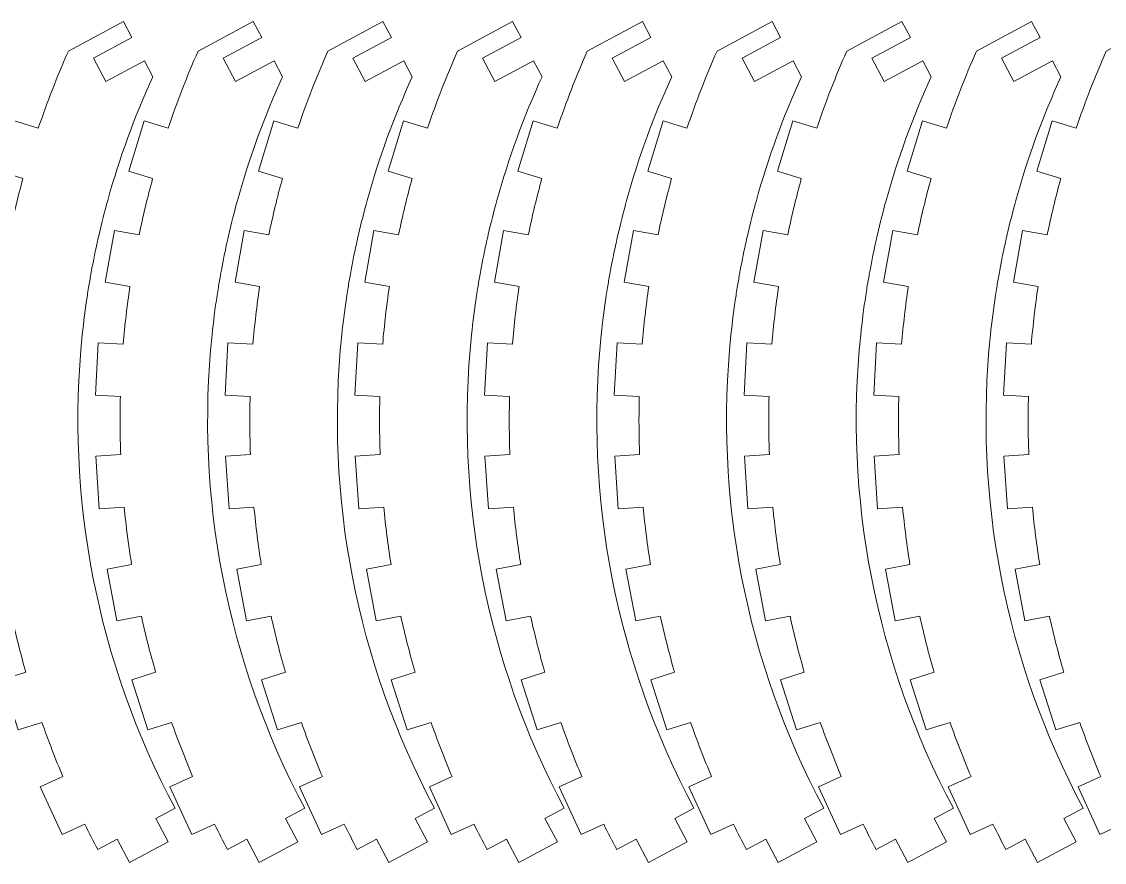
# Model space of a CAD drawing. Header units: millimetres. Extents: x -263 to 263, y -151 to 151.
# Drawn here: x -120.7 to 3, y -34.3 to 61.7 of the extents above; entities that cross this region are included whole.
import ezdxf

# ---------------------------------------------------------------- set-up
doc = ezdxf.new("R2010")
doc.units = ezdxf.units.MM
doc.header["$MEASUREMENT"] = 0
doc.layers.add('Camada 1', color=7, linetype='Continuous')

msp = doc.modelspace()

# ---------------------------------------------------------------- linework, layer by layer
at = {"layer": 'Camada 1', "lineweight": 20}
for points in [[(-105.6645, 55.4565), (-107.7577, 50.893), (-109.4814, 46.1702), (-110.8189, 41.3404), (-110.8189, 41.3404), (-111.1766, 40.0491), (-111.5065, 38.7499), (-111.8087, 37.4443), (-111.8087, 37.4443), (-111.8933, 37.0788), (-111.9758, 36.7125), (-112.056, 36.3459), (-112.056, 36.3459), (-112.3048, 35.209), (-112.5324, 34.067), (-112.7389, 32.921), (-112.7389, 32.921), (-112.8316, 32.4064), (-112.9202, 31.8907), (-113.0042, 31.3745), (-113.0042, 31.3745), (-113.053, 31.0752), (-113.1004, 30.7751), (-113.1463, 30.4751), (-113.1463, 30.4751), (-113.3754, 28.9779), (-113.5681, 27.4765), (-113.7243, 25.9726), (-113.7243, 25.9726), (-115.6411, 7.5267), (-112.0841, -11.3168), (-103.1292, -28.0762), (-103.1292, -28.0762), (-103.1292, -28.0762), (-105.3342, -29.2544), (-105.3342, -29.2544), (-105.3342, -29.2544), (-105.3342, -29.2544), (-103.9204, -31.9004), (-103.9204, -31.9004), (-103.9204, -31.9004), (-103.9204, -31.9004), (-108.3303, -34.2567), (-108.3303, -34.2567), (-108.3303, -34.2567), (-108.3303, -34.2567), (-109.7441, -31.6107), (-109.7441, -31.6107), (-109.7441, -31.6107), (-109.7441, -31.6107), (-111.9491, -32.7889), (-111.9491, -32.7889), (-111.9491, -32.7889), (-112.4602, -31.8324), (-112.9563, -30.868), (-113.4372, -29.896), (-113.4372, -29.896), (-113.4372, -29.896), (-116.0319, -31.088), (-116.0319, -31.088), (-116.0319, -31.088), (-116.0319, -31.088), (-118.5365, -25.6357), (-118.5365, -25.6357), (-118.5365, -25.6357), (-118.5365, -25.6357), (-115.9419, -24.4438), (-115.9419, -24.4438), (-115.9419, -24.4438), (-116.8048, -22.4126), (-117.603, -20.3546), (-118.3351, -18.2728), (-118.3351, -18.2728), (-118.3351, -18.2728), (-121.055, -19.142), (-121.055, -19.142), (-121.055, -19.142), (-121.055, -19.142), (-122.8815, -13.4268), (-122.8815, -13.4268), (-122.8815, -13.4268), (-122.8815, -13.4268), (-120.1616, -12.5575), (-120.1616, -12.5575), (-120.1616, -12.5575), (-120.7726, -10.4369), (-121.3159, -8.2974), (-121.7907, -6.1423), (-121.7907, -6.1423), (-121.7907, -6.1423), (-124.5957, -6.676), (-124.5957, -6.676), (-124.5957, -6.676), (-124.5957, -6.676), (-125.7173, -0.7818), (-125.7173, -0.7818), (-125.7173, -0.7818), (-125.7173, -0.7818), (-122.9122, -0.248), (-122.9122, -0.248), (-122.9122, -0.248), (-123.2621, 1.9309), (-123.5425, 4.1204), (-123.7531, 6.3173), (-123.7531, 6.3173), (-123.7531, 6.3173), (-126.6021, 6.1268), (-126.6021, 6.1268), (-126.6021, 6.1268), (-126.6021, 6.1268), (-127.0022, 12.1134), (-127.0022, 12.1134), (-127.0022, 12.1134), (-127.0022, 12.1134), (-124.1532, 12.3039), (-124.1532, 12.3039), (-124.1532, 12.3039), (-124.2368, 14.5091), (-124.2502, 16.7165), (-124.1935, 18.9226), (-124.1935, 18.9226), (-124.1935, 18.9226), (-127.0446, 19.0783), (-127.0446, 19.0783), (-127.0446, 19.0783), (-127.0446, 19.0783), (-126.7174, 25.0694), (-126.7174, 25.0694), (-126.7174, 25.0694), (-126.7174, 25.0694), (-123.8663, 24.9136), (-123.8663, 24.9136), (-123.8663, 24.9136), (-123.6825, 27.1128), (-123.4287, 29.3056), (-123.1054, 31.4886), (-123.1054, 31.4886), (-123.1054, 31.4886), (-125.9167, 31.9882), (-125.9167, 31.9882), (-125.9167, 31.9882), (-125.9167, 31.9882), (-124.8671, 37.8957), (-124.8671, 37.8957), (-124.8671, 37.8957), (-124.8671, 37.8957), (-122.0558, 37.3961), (-122.0558, 37.3961), (-122.0558, 37.3961), (-121.6072, 39.5569), (-121.0899, 41.7028), (-120.5049, 43.8307), (-120.5049, 43.8307), (-120.5049, 43.8307), (-123.2351, 44.6667), (-123.2351, 44.6667), (-123.2351, 44.6667), (-123.2351, 44.6667), (-121.4783, 50.4039), (-121.4783, 50.4039), (-121.4783, 50.4039), (-121.4783, 50.4039), (-118.7481, 49.5678), (-118.7481, 49.5678), (-118.7481, 49.5678), (-117.7375, 52.5574), (-116.5914, 55.4996), (-115.3133, 58.385), (-115.3133, 58.385), (-115.3133, 58.385), (-109.0247, 61.7451), (-109.0247, 61.7451), (-109.0247, 61.7451), (-109.0247, 61.7451), (-108.0515, 59.9238), (-108.0515, 59.9238), (-108.0515, 59.9238), (-108.0515, 59.9238), (-112.4614, 57.5675), (-112.4614, 57.5675), (-112.4614, 57.5675), (-112.4614, 57.5675), (-111.0476, 54.9215), (-111.0476, 54.9215), (-111.0476, 54.9215), (-111.0476, 54.9215), (-106.6377, 57.2779), (-106.6377, 57.2779), (-106.6377, 57.2779), (-106.6377, 57.2779), (-105.6645, 55.4565), (-105.6645, 55.4565)], [(-90.8478, 55.4565), (-92.941, 50.893), (-94.6647, 46.1702), (-96.0022, 41.3404), (-96.0022, 41.3404), (-96.3599, 40.0491), (-96.6898, 38.7499), (-96.992, 37.4443), (-96.992, 37.4443), (-97.0766, 37.0788), (-97.1591, 36.7125), (-97.2393, 36.3459), (-97.2393, 36.3459), (-97.4881, 35.209), (-97.7157, 34.067), (-97.9222, 32.921), (-97.9222, 32.921), (-98.0149, 32.4064), (-98.1035, 31.8907), (-98.1875, 31.3745), (-98.1875, 31.3745), (-98.2363, 31.0752), (-98.2837, 30.7751), (-98.3296, 30.4751), (-98.3296, 30.4751), (-98.5587, 28.9779), (-98.7514, 27.4765), (-98.9076, 25.9726), (-98.9076, 25.9726), (-100.8244, 7.5267), (-97.2674, -11.3168), (-88.3125, -28.0762), (-88.3125, -28.0762), (-88.3125, -28.0762), (-90.5175, -29.2544), (-90.5175, -29.2544), (-90.5175, -29.2544), (-90.5175, -29.2544), (-89.1037, -31.9004), (-89.1037, -31.9004), (-89.1037, -31.9004), (-89.1037, -31.9004), (-93.5136, -34.2567), (-93.5136, -34.2567), (-93.5136, -34.2567), (-93.5136, -34.2567), (-94.9274, -31.6107), (-94.9274, -31.6107), (-94.9274, -31.6107), (-94.9274, -31.6107), (-97.1324, -32.7889), (-97.1324, -32.7889), (-97.1324, -32.7889), (-97.6435, -31.8324), (-98.1396, -30.868), (-98.6205, -29.896), (-98.6205, -29.896), (-98.6205, -29.896), (-101.2152, -31.088), (-101.2152, -31.088), (-101.2152, -31.088), (-101.2152, -31.088), (-103.7198, -25.6357), (-103.7198, -25.6357), (-103.7198, -25.6357), (-103.7198, -25.6357), (-101.1252, -24.4438), (-101.1252, -24.4438), (-101.1252, -24.4438), (-101.9881, -22.4126), (-102.7863, -20.3546), (-103.5184, -18.2728), (-103.5184, -18.2728), (-103.5184, -18.2728), (-106.2383, -19.142), (-106.2383, -19.142), (-106.2383, -19.142), (-106.2383, -19.142), (-108.0648, -13.4268), (-108.0648, -13.4268), (-108.0648, -13.4268), (-108.0648, -13.4268), (-105.3449, -12.5575), (-105.3449, -12.5575), (-105.3449, -12.5575), (-105.9559, -10.4369), (-106.4992, -8.2974), (-106.974, -6.1423), (-106.974, -6.1423), (-106.974, -6.1423), (-109.779, -6.676), (-109.779, -6.676), (-109.779, -6.676), (-109.779, -6.676), (-110.9006, -0.7818), (-110.9006, -0.7818), (-110.9006, -0.7818), (-110.9006, -0.7818), (-108.0955, -0.248), (-108.0955, -0.248), (-108.0955, -0.248), (-108.4454, 1.9309), (-108.7258, 4.1204), (-108.9364, 6.3173), (-108.9364, 6.3173), (-108.9364, 6.3173), (-111.7854, 6.1268), (-111.7854, 6.1268), (-111.7854, 6.1268), (-111.7854, 6.1268), (-112.1855, 12.1134), (-112.1855, 12.1134), (-112.1855, 12.1134), (-112.1855, 12.1134), (-109.3365, 12.3039), (-109.3365, 12.3039), (-109.3365, 12.3039), (-109.4201, 14.5091), (-109.4335, 16.7165), (-109.3768, 18.9226), (-109.3768, 18.9226), (-109.3768, 18.9226), (-112.2279, 19.0783), (-112.2279, 19.0783), (-112.2279, 19.0783), (-112.2279, 19.0783), (-111.9007, 25.0694), (-111.9007, 25.0694), (-111.9007, 25.0694), (-111.9007, 25.0694), (-109.0496, 24.9136), (-109.0496, 24.9136), (-109.0496, 24.9136), (-108.8658, 27.1128), (-108.612, 29.3056), (-108.2887, 31.4886), (-108.2887, 31.4886), (-108.2887, 31.4886), (-111.1, 31.9882), (-111.1, 31.9882), (-111.1, 31.9882), (-111.1, 31.9882), (-110.0504, 37.8957), (-110.0504, 37.8957), (-110.0504, 37.8957), (-110.0504, 37.8957), (-107.2391, 37.3961), (-107.2391, 37.3961), (-107.2391, 37.3961), (-106.7905, 39.5569), (-106.2732, 41.7028), (-105.6882, 43.8307), (-105.6882, 43.8307), (-105.6882, 43.8307), (-108.4184, 44.6667), (-108.4184, 44.6667), (-108.4184, 44.6667), (-108.4184, 44.6667), (-106.6616, 50.4039), (-106.6616, 50.4039), (-106.6616, 50.4039), (-106.6616, 50.4039), (-103.9314, 49.5678), (-103.9314, 49.5678), (-103.9314, 49.5678), (-102.9208, 52.5574), (-101.7747, 55.4996), (-100.4966, 58.385), (-100.4966, 58.385), (-100.4966, 58.385), (-94.208, 61.7451), (-94.208, 61.7451), (-94.208, 61.7451), (-94.208, 61.7451), (-93.2348, 59.9238), (-93.2348, 59.9238), (-93.2348, 59.9238), (-93.2348, 59.9238), (-97.6447, 57.5675), (-97.6447, 57.5675), (-97.6447, 57.5675), (-97.6447, 57.5675), (-96.2309, 54.9215), (-96.2309, 54.9215), (-96.2309, 54.9215), (-96.2309, 54.9215), (-91.821, 57.2779), (-91.821, 57.2779), (-91.821, 57.2779), (-91.821, 57.2779), (-90.8478, 55.4565), (-90.8478, 55.4565)], [(-76.0311, 55.4565), (-78.1243, 50.893), (-79.848, 46.1702), (-81.1855, 41.3404), (-81.1855, 41.3404), (-81.5432, 40.0491), (-81.8731, 38.7499), (-82.1753, 37.4443), (-82.1753, 37.4443), (-82.2599, 37.0788), (-82.3424, 36.7125), (-82.4226, 36.3459), (-82.4226, 36.3459), (-82.6714, 35.209), (-82.899, 34.067), (-83.1055, 32.921), (-83.1055, 32.921), (-83.1982, 32.4064), (-83.2868, 31.8907), (-83.3708, 31.3745), (-83.3708, 31.3745), (-83.4196, 31.0752), (-83.467, 30.7751), (-83.5129, 30.4751), (-83.5129, 30.4751), (-83.742, 28.9779), (-83.9347, 27.4765), (-84.0909, 25.9726), (-84.0909, 25.9726), (-86.0077, 7.5267), (-82.4507, -11.3168), (-73.4958, -28.0762), (-73.4958, -28.0762), (-73.4958, -28.0762), (-75.7008, -29.2544), (-75.7008, -29.2544), (-75.7008, -29.2544), (-75.7008, -29.2544), (-74.287, -31.9004), (-74.287, -31.9004), (-74.287, -31.9004), (-74.287, -31.9004), (-78.6969, -34.2567), (-78.6969, -34.2567), (-78.6969, -34.2567), (-78.6969, -34.2567), (-80.1107, -31.6107), (-80.1107, -31.6107), (-80.1107, -31.6107), (-80.1107, -31.6107), (-82.3157, -32.7889), (-82.3157, -32.7889), (-82.3157, -32.7889), (-82.8268, -31.8324), (-83.3229, -30.868), (-83.8038, -29.896), (-83.8038, -29.896), (-83.8038, -29.896), (-86.3985, -31.088), (-86.3985, -31.088), (-86.3985, -31.088), (-86.3985, -31.088), (-88.9031, -25.6357), (-88.9031, -25.6357), (-88.9031, -25.6357), (-88.9031, -25.6357), (-86.3085, -24.4438), (-86.3085, -24.4438), (-86.3085, -24.4438), (-87.1714, -22.4126), (-87.9696, -20.3546), (-88.7017, -18.2728), (-88.7017, -18.2728), (-88.7017, -18.2728), (-91.4216, -19.142), (-91.4216, -19.142), (-91.4216, -19.142), (-91.4216, -19.142), (-93.2481, -13.4268), (-93.2481, -13.4268), (-93.2481, -13.4268), (-93.2481, -13.4268), (-90.5282, -12.5575), (-90.5282, -12.5575), (-90.5282, -12.5575), (-91.1392, -10.4369), (-91.6825, -8.2974), (-92.1573, -6.1423), (-92.1573, -6.1423), (-92.1573, -6.1423), (-94.9623, -6.676), (-94.9623, -6.676), (-94.9623, -6.676), (-94.9623, -6.676), (-96.0839, -0.7818), (-96.0839, -0.7818), (-96.0839, -0.7818), (-96.0839, -0.7818), (-93.2788, -0.248), (-93.2788, -0.248), (-93.2788, -0.248), (-93.6287, 1.9309), (-93.9091, 4.1204), (-94.1197, 6.3173), (-94.1197, 6.3173), (-94.1197, 6.3173), (-96.9687, 6.1268), (-96.9687, 6.1268), (-96.9687, 6.1268), (-96.9687, 6.1268), (-97.3688, 12.1134), (-97.3688, 12.1134), (-97.3688, 12.1134), (-97.3688, 12.1134), (-94.5198, 12.3039), (-94.5198, 12.3039), (-94.5198, 12.3039), (-94.6034, 14.5091), (-94.6168, 16.7165), (-94.5601, 18.9226), (-94.5601, 18.9226), (-94.5601, 18.9226), (-97.4112, 19.0783), (-97.4112, 19.0783), (-97.4112, 19.0783), (-97.4112, 19.0783), (-97.084, 25.0694), (-97.084, 25.0694), (-97.084, 25.0694), (-97.084, 25.0694), (-94.2329, 24.9136), (-94.2329, 24.9136), (-94.2329, 24.9136), (-94.0491, 27.1128), (-93.7953, 29.3056), (-93.472, 31.4886), (-93.472, 31.4886), (-93.472, 31.4886), (-96.2833, 31.9882), (-96.2833, 31.9882), (-96.2833, 31.9882), (-96.2833, 31.9882), (-95.2337, 37.8957), (-95.2337, 37.8957), (-95.2337, 37.8957), (-95.2337, 37.8957), (-92.4224, 37.3961), (-92.4224, 37.3961), (-92.4224, 37.3961), (-91.9738, 39.5569), (-91.4565, 41.7028), (-90.8715, 43.8307), (-90.8715, 43.8307), (-90.8715, 43.8307), (-93.6017, 44.6667), (-93.6017, 44.6667), (-93.6017, 44.6667), (-93.6017, 44.6667), (-91.8449, 50.4039), (-91.8449, 50.4039), (-91.8449, 50.4039), (-91.8449, 50.4039), (-89.1147, 49.5678), (-89.1147, 49.5678), (-89.1147, 49.5678), (-88.1041, 52.5574), (-86.958, 55.4996), (-85.6799, 58.385), (-85.6799, 58.385), (-85.6799, 58.385), (-79.3913, 61.7451), (-79.3913, 61.7451), (-79.3913, 61.7451), (-79.3913, 61.7451), (-78.4181, 59.9238), (-78.4181, 59.9238), (-78.4181, 59.9238), (-78.4181, 59.9238), (-82.828, 57.5675), (-82.828, 57.5675), (-82.828, 57.5675), (-82.828, 57.5675), (-81.4142, 54.9215), (-81.4142, 54.9215), (-81.4142, 54.9215), (-81.4142, 54.9215), (-77.0043, 57.2779), (-77.0043, 57.2779), (-77.0043, 57.2779), (-77.0043, 57.2779), (-76.0311, 55.4565), (-76.0311, 55.4565)], [(-61.2144, 55.4565), (-63.3076, 50.893), (-65.0313, 46.1702), (-66.3688, 41.3404), (-66.3688, 41.3404), (-66.7265, 40.0491), (-67.0564, 38.7499), (-67.3586, 37.4443), (-67.3586, 37.4443), (-67.4432, 37.0788), (-67.5257, 36.7125), (-67.6059, 36.3459), (-67.6059, 36.3459), (-67.8547, 35.209), (-68.0823, 34.067), (-68.2888, 32.921), (-68.2888, 32.921), (-68.3815, 32.4064), (-68.4701, 31.8907), (-68.5541, 31.3745), (-68.5541, 31.3745), (-68.6029, 31.0752), (-68.6503, 30.7751), (-68.6962, 30.4751), (-68.6962, 30.4751), (-68.9253, 28.9779), (-69.118, 27.4765), (-69.2742, 25.9726), (-69.2742, 25.9726), (-71.191, 7.5267), (-67.634, -11.3168), (-58.6791, -28.0762), (-58.6791, -28.0762), (-58.6791, -28.0762), (-60.8841, -29.2544), (-60.8841, -29.2544), (-60.8841, -29.2544), (-60.8841, -29.2544), (-59.4703, -31.9004), (-59.4703, -31.9004), (-59.4703, -31.9004), (-59.4703, -31.9004), (-63.8802, -34.2567), (-63.8802, -34.2567), (-63.8802, -34.2567), (-63.8802, -34.2567), (-65.294, -31.6107), (-65.294, -31.6107), (-65.294, -31.6107), (-65.294, -31.6107), (-67.499, -32.7889), (-67.499, -32.7889), (-67.499, -32.7889), (-68.0101, -31.8324), (-68.5062, -30.868), (-68.9871, -29.896), (-68.9871, -29.896), (-68.9871, -29.896), (-71.5818, -31.088), (-71.5818, -31.088), (-71.5818, -31.088), (-71.5818, -31.088), (-74.0864, -25.6357), (-74.0864, -25.6357), (-74.0864, -25.6357), (-74.0864, -25.6357), (-71.4918, -24.4438), (-71.4918, -24.4438), (-71.4918, -24.4438), (-72.3547, -22.4126), (-73.1529, -20.3546), (-73.885, -18.2728), (-73.885, -18.2728), (-73.885, -18.2728), (-76.6049, -19.142), (-76.6049, -19.142), (-76.6049, -19.142), (-76.6049, -19.142), (-78.4314, -13.4268), (-78.4314, -13.4268), (-78.4314, -13.4268), (-78.4314, -13.4268), (-75.7115, -12.5575), (-75.7115, -12.5575), (-75.7115, -12.5575), (-76.3225, -10.4369), (-76.8658, -8.2974), (-77.3406, -6.1423), (-77.3406, -6.1423), (-77.3406, -6.1423), (-80.1456, -6.676), (-80.1456, -6.676), (-80.1456, -6.676), (-80.1456, -6.676), (-81.2672, -0.7818), (-81.2672, -0.7818), (-81.2672, -0.7818), (-81.2672, -0.7818), (-78.4621, -0.248), (-78.4621, -0.248), (-78.4621, -0.248), (-78.812, 1.9309), (-79.0924, 4.1204), (-79.303, 6.3173), (-79.303, 6.3173), (-79.303, 6.3173), (-82.152, 6.1268), (-82.152, 6.1268), (-82.152, 6.1268), (-82.152, 6.1268), (-82.5521, 12.1134), (-82.5521, 12.1134), (-82.5521, 12.1134), (-82.5521, 12.1134), (-79.7031, 12.3039), (-79.7031, 12.3039), (-79.7031, 12.3039), (-79.7867, 14.5091), (-79.8001, 16.7165), (-79.7434, 18.9226), (-79.7434, 18.9226), (-79.7434, 18.9226), (-82.5945, 19.0783), (-82.5945, 19.0783), (-82.5945, 19.0783), (-82.5945, 19.0783), (-82.2673, 25.0694), (-82.2673, 25.0694), (-82.2673, 25.0694), (-82.2673, 25.0694), (-79.4162, 24.9136), (-79.4162, 24.9136), (-79.4162, 24.9136), (-79.2324, 27.1128), (-78.9786, 29.3056), (-78.6553, 31.4886), (-78.6553, 31.4886), (-78.6553, 31.4886), (-81.4666, 31.9882), (-81.4666, 31.9882), (-81.4666, 31.9882), (-81.4666, 31.9882), (-80.417, 37.8957), (-80.417, 37.8957), (-80.417, 37.8957), (-80.417, 37.8957), (-77.6057, 37.3961), (-77.6057, 37.3961), (-77.6057, 37.3961), (-77.1571, 39.5569), (-76.6398, 41.7028), (-76.0548, 43.8307), (-76.0548, 43.8307), (-76.0548, 43.8307), (-78.785, 44.6667), (-78.785, 44.6667), (-78.785, 44.6667), (-78.785, 44.6667), (-77.0282, 50.4039), (-77.0282, 50.4039), (-77.0282, 50.4039), (-77.0282, 50.4039), (-74.298, 49.5678), (-74.298, 49.5678), (-74.298, 49.5678), (-73.2874, 52.5574), (-72.1413, 55.4996), (-70.8632, 58.385), (-70.8632, 58.385), (-70.8632, 58.385), (-64.5746, 61.7451), (-64.5746, 61.7451), (-64.5746, 61.7451), (-64.5746, 61.7451), (-63.6014, 59.9238), (-63.6014, 59.9238), (-63.6014, 59.9238), (-63.6014, 59.9238), (-68.0113, 57.5675), (-68.0113, 57.5675), (-68.0113, 57.5675), (-68.0113, 57.5675), (-66.5975, 54.9215), (-66.5975, 54.9215), (-66.5975, 54.9215), (-66.5975, 54.9215), (-62.1876, 57.2779), (-62.1876, 57.2779), (-62.1876, 57.2779), (-62.1876, 57.2779), (-61.2144, 55.4565), (-61.2144, 55.4565)], [(-46.3977, 55.4565), (-48.4909, 50.893), (-50.2146, 46.1702), (-51.5521, 41.3404), (-51.5521, 41.3404), (-51.9098, 40.0491), (-52.2397, 38.7499), (-52.5419, 37.4443), (-52.5419, 37.4443), (-52.6265, 37.0788), (-52.709, 36.7125), (-52.7892, 36.3459), (-52.7892, 36.3459), (-53.038, 35.209), (-53.2656, 34.067), (-53.4721, 32.921), (-53.4721, 32.921), (-53.5648, 32.4064), (-53.6534, 31.8907), (-53.7374, 31.3745), (-53.7374, 31.3745), (-53.7862, 31.0752), (-53.8336, 30.7751), (-53.8795, 30.4751), (-53.8795, 30.4751), (-54.1086, 28.9779), (-54.3013, 27.4765), (-54.4575, 25.9726), (-54.4575, 25.9726), (-56.3743, 7.5267), (-52.8173, -11.3168), (-43.8624, -28.0762), (-43.8624, -28.0762), (-43.8624, -28.0762), (-46.0674, -29.2544), (-46.0674, -29.2544), (-46.0674, -29.2544), (-46.0674, -29.2544), (-44.6536, -31.9004), (-44.6536, -31.9004), (-44.6536, -31.9004), (-44.6536, -31.9004), (-49.0635, -34.2567), (-49.0635, -34.2567), (-49.0635, -34.2567), (-49.0635, -34.2567), (-50.4773, -31.6107), (-50.4773, -31.6107), (-50.4773, -31.6107), (-50.4773, -31.6107), (-52.6823, -32.7889), (-52.6823, -32.7889), (-52.6823, -32.7889), (-53.1934, -31.8324), (-53.6895, -30.868), (-54.1704, -29.896), (-54.1704, -29.896), (-54.1704, -29.896), (-56.7651, -31.088), (-56.7651, -31.088), (-56.7651, -31.088), (-56.7651, -31.088), (-59.2697, -25.6357), (-59.2697, -25.6357), (-59.2697, -25.6357), (-59.2697, -25.6357), (-56.6751, -24.4438), (-56.6751, -24.4438), (-56.6751, -24.4438), (-57.538, -22.4126), (-58.3362, -20.3546), (-59.0683, -18.2728), (-59.0683, -18.2728), (-59.0683, -18.2728), (-61.7882, -19.142), (-61.7882, -19.142), (-61.7882, -19.142), (-61.7882, -19.142), (-63.6147, -13.4268), (-63.6147, -13.4268), (-63.6147, -13.4268), (-63.6147, -13.4268), (-60.8948, -12.5575), (-60.8948, -12.5575), (-60.8948, -12.5575), (-61.5058, -10.4369), (-62.0491, -8.2974), (-62.5239, -6.1423), (-62.5239, -6.1423), (-62.5239, -6.1423), (-65.3289, -6.676), (-65.3289, -6.676), (-65.3289, -6.676), (-65.3289, -6.676), (-66.4505, -0.7818), (-66.4505, -0.7818), (-66.4505, -0.7818), (-66.4505, -0.7818), (-63.6454, -0.248), (-63.6454, -0.248), (-63.6454, -0.248), (-63.9953, 1.9309), (-64.2757, 4.1204), (-64.4863, 6.3173), (-64.4863, 6.3173), (-64.4863, 6.3173), (-67.3353, 6.1268), (-67.3353, 6.1268), (-67.3353, 6.1268), (-67.3353, 6.1268), (-67.7354, 12.1134), (-67.7354, 12.1134), (-67.7354, 12.1134), (-67.7354, 12.1134), (-64.8864, 12.3039), (-64.8864, 12.3039), (-64.8864, 12.3039), (-64.97, 14.5091), (-64.9834, 16.7165), (-64.9267, 18.9226), (-64.9267, 18.9226), (-64.9267, 18.9226), (-67.7778, 19.0783), (-67.7778, 19.0783), (-67.7778, 19.0783), (-67.7778, 19.0783), (-67.4506, 25.0694), (-67.4506, 25.0694), (-67.4506, 25.0694), (-67.4506, 25.0694), (-64.5995, 24.9136), (-64.5995, 24.9136), (-64.5995, 24.9136), (-64.4157, 27.1128), (-64.1619, 29.3056), (-63.8386, 31.4886), (-63.8386, 31.4886), (-63.8386, 31.4886), (-66.6499, 31.9882), (-66.6499, 31.9882), (-66.6499, 31.9882), (-66.6499, 31.9882), (-65.6003, 37.8957), (-65.6003, 37.8957), (-65.6003, 37.8957), (-65.6003, 37.8957), (-62.789, 37.3961), (-62.789, 37.3961), (-62.789, 37.3961), (-62.3404, 39.5569), (-61.8231, 41.7028), (-61.2381, 43.8307), (-61.2381, 43.8307), (-61.2381, 43.8307), (-63.9683, 44.6667), (-63.9683, 44.6667), (-63.9683, 44.6667), (-63.9683, 44.6667), (-62.2115, 50.4039), (-62.2115, 50.4039), (-62.2115, 50.4039), (-62.2115, 50.4039), (-59.4813, 49.5678), (-59.4813, 49.5678), (-59.4813, 49.5678), (-58.4707, 52.5574), (-57.3246, 55.4996), (-56.0465, 58.385), (-56.0465, 58.385), (-56.0465, 58.385), (-49.7579, 61.7451), (-49.7579, 61.7451), (-49.7579, 61.7451), (-49.7579, 61.7451), (-48.7847, 59.9238), (-48.7847, 59.9238), (-48.7847, 59.9238), (-48.7847, 59.9238), (-53.1946, 57.5675), (-53.1946, 57.5675), (-53.1946, 57.5675), (-53.1946, 57.5675), (-51.7808, 54.9215), (-51.7808, 54.9215), (-51.7808, 54.9215), (-51.7808, 54.9215), (-47.3709, 57.2779), (-47.3709, 57.2779), (-47.3709, 57.2779), (-47.3709, 57.2779), (-46.3977, 55.4565), (-46.3977, 55.4565)], [(-31.581, 55.4565), (-33.6742, 50.893), (-35.3979, 46.1702), (-36.7354, 41.3404), (-36.7354, 41.3404), (-37.0931, 40.0491), (-37.423, 38.7499), (-37.7252, 37.4443), (-37.7252, 37.4443), (-37.8098, 37.0788), (-37.8923, 36.7125), (-37.9725, 36.3459), (-37.9725, 36.3459), (-38.2213, 35.209), (-38.4489, 34.067), (-38.6554, 32.921), (-38.6554, 32.921), (-38.7481, 32.4064), (-38.8367, 31.8907), (-38.9207, 31.3745), (-38.9207, 31.3745), (-38.9695, 31.0752), (-39.0169, 30.7751), (-39.0628, 30.4751), (-39.0628, 30.4751), (-39.2919, 28.9779), (-39.4846, 27.4765), (-39.6408, 25.9726), (-39.6408, 25.9726), (-41.5576, 7.5267), (-38.0006, -11.3168), (-29.0457, -28.0762), (-29.0457, -28.0762), (-29.0457, -28.0762), (-31.2507, -29.2544), (-31.2507, -29.2544), (-31.2507, -29.2544), (-31.2507, -29.2544), (-29.8369, -31.9004), (-29.8369, -31.9004), (-29.8369, -31.9004), (-29.8369, -31.9004), (-34.2468, -34.2567), (-34.2468, -34.2567), (-34.2468, -34.2567), (-34.2468, -34.2567), (-35.6606, -31.6107), (-35.6606, -31.6107), (-35.6606, -31.6107), (-35.6606, -31.6107), (-37.8656, -32.7889), (-37.8656, -32.7889), (-37.8656, -32.7889), (-38.3767, -31.8324), (-38.8728, -30.868), (-39.3537, -29.896), (-39.3537, -29.896), (-39.3537, -29.896), (-41.9484, -31.088), (-41.9484, -31.088), (-41.9484, -31.088), (-41.9484, -31.088), (-44.453, -25.6357), (-44.453, -25.6357), (-44.453, -25.6357), (-44.453, -25.6357), (-41.8584, -24.4438), (-41.8584, -24.4438), (-41.8584, -24.4438), (-42.7213, -22.4126), (-43.5195, -20.3546), (-44.2516, -18.2728), (-44.2516, -18.2728), (-44.2516, -18.2728), (-46.9715, -19.142), (-46.9715, -19.142), (-46.9715, -19.142), (-46.9715, -19.142), (-48.798, -13.4268), (-48.798, -13.4268), (-48.798, -13.4268), (-48.798, -13.4268), (-46.0781, -12.5575), (-46.0781, -12.5575), (-46.0781, -12.5575), (-46.6891, -10.4369), (-47.2324, -8.2974), (-47.7072, -6.1423), (-47.7072, -6.1423), (-47.7072, -6.1423), (-50.5122, -6.676), (-50.5122, -6.676), (-50.5122, -6.676), (-50.5122, -6.676), (-51.6338, -0.7818), (-51.6338, -0.7818), (-51.6338, -0.7818), (-51.6338, -0.7818), (-48.8287, -0.248), (-48.8287, -0.248), (-48.8287, -0.248), (-49.1786, 1.9309), (-49.459, 4.1204), (-49.6696, 6.3173), (-49.6696, 6.3173), (-49.6696, 6.3173), (-52.5186, 6.1268), (-52.5186, 6.1268), (-52.5186, 6.1268), (-52.5186, 6.1268), (-52.9187, 12.1134), (-52.9187, 12.1134), (-52.9187, 12.1134), (-52.9187, 12.1134), (-50.0697, 12.3039), (-50.0697, 12.3039), (-50.0697, 12.3039), (-50.1533, 14.5091), (-50.1667, 16.7165), (-50.11, 18.9226), (-50.11, 18.9226), (-50.11, 18.9226), (-52.9611, 19.0783), (-52.9611, 19.0783), (-52.9611, 19.0783), (-52.9611, 19.0783), (-52.6339, 25.0694), (-52.6339, 25.0694), (-52.6339, 25.0694), (-52.6339, 25.0694), (-49.7828, 24.9136), (-49.7828, 24.9136), (-49.7828, 24.9136), (-49.599, 27.1128), (-49.3452, 29.3056), (-49.0219, 31.4886), (-49.0219, 31.4886), (-49.0219, 31.4886), (-51.8332, 31.9882), (-51.8332, 31.9882), (-51.8332, 31.9882), (-51.8332, 31.9882), (-50.7836, 37.8957), (-50.7836, 37.8957), (-50.7836, 37.8957), (-50.7836, 37.8957), (-47.9723, 37.3961), (-47.9723, 37.3961), (-47.9723, 37.3961), (-47.5237, 39.5569), (-47.0064, 41.7028), (-46.4214, 43.8307), (-46.4214, 43.8307), (-46.4214, 43.8307), (-49.1516, 44.6667), (-49.1516, 44.6667), (-49.1516, 44.6667), (-49.1516, 44.6667), (-47.3948, 50.4039), (-47.3948, 50.4039), (-47.3948, 50.4039), (-47.3948, 50.4039), (-44.6646, 49.5678), (-44.6646, 49.5678), (-44.6646, 49.5678), (-43.654, 52.5574), (-42.5079, 55.4996), (-41.2298, 58.385), (-41.2298, 58.385), (-41.2298, 58.385), (-34.9412, 61.7451), (-34.9412, 61.7451), (-34.9412, 61.7451), (-34.9412, 61.7451), (-33.968, 59.9238), (-33.968, 59.9238), (-33.968, 59.9238), (-33.968, 59.9238), (-38.3779, 57.5675), (-38.3779, 57.5675), (-38.3779, 57.5675), (-38.3779, 57.5675), (-36.9641, 54.9215), (-36.9641, 54.9215), (-36.9641, 54.9215), (-36.9641, 54.9215), (-32.5542, 57.2779), (-32.5542, 57.2779), (-32.5542, 57.2779), (-32.5542, 57.2779), (-31.581, 55.4565), (-31.581, 55.4565)], [(-16.7643, 55.4565), (-18.8575, 50.893), (-20.5812, 46.1702), (-21.9187, 41.3404), (-21.9187, 41.3404), (-22.2764, 40.0491), (-22.6063, 38.7499), (-22.9085, 37.4443), (-22.9085, 37.4443), (-22.9931, 37.0788), (-23.0756, 36.7125), (-23.1558, 36.3459), (-23.1558, 36.3459), (-23.4046, 35.209), (-23.6322, 34.067), (-23.8387, 32.921), (-23.8387, 32.921), (-23.9314, 32.4064), (-24.02, 31.8907), (-24.104, 31.3745), (-24.104, 31.3745), (-24.1528, 31.0752), (-24.2002, 30.7751), (-24.2461, 30.4751), (-24.2461, 30.4751), (-24.4752, 28.9779), (-24.6679, 27.4765), (-24.8241, 25.9726), (-24.8241, 25.9726), (-26.7409, 7.5267), (-23.1839, -11.3168), (-14.229, -28.0762), (-14.229, -28.0762), (-14.229, -28.0762), (-16.434, -29.2544), (-16.434, -29.2544), (-16.434, -29.2544), (-16.434, -29.2544), (-15.0202, -31.9004), (-15.0202, -31.9004), (-15.0202, -31.9004), (-15.0202, -31.9004), (-19.4301, -34.2567), (-19.4301, -34.2567), (-19.4301, -34.2567), (-19.4301, -34.2567), (-20.8439, -31.6107), (-20.8439, -31.6107), (-20.8439, -31.6107), (-20.8439, -31.6107), (-23.0489, -32.7889), (-23.0489, -32.7889), (-23.0489, -32.7889), (-23.56, -31.8324), (-24.0561, -30.868), (-24.537, -29.896), (-24.537, -29.896), (-24.537, -29.896), (-27.1317, -31.088), (-27.1317, -31.088), (-27.1317, -31.088), (-27.1317, -31.088), (-29.6363, -25.6357), (-29.6363, -25.6357), (-29.6363, -25.6357), (-29.6363, -25.6357), (-27.0417, -24.4438), (-27.0417, -24.4438), (-27.0417, -24.4438), (-27.9046, -22.4126), (-28.7028, -20.3546), (-29.4349, -18.2728), (-29.4349, -18.2728), (-29.4349, -18.2728), (-32.1548, -19.142), (-32.1548, -19.142), (-32.1548, -19.142), (-32.1548, -19.142), (-33.9813, -13.4268), (-33.9813, -13.4268), (-33.9813, -13.4268), (-33.9813, -13.4268), (-31.2614, -12.5575), (-31.2614, -12.5575), (-31.2614, -12.5575), (-31.8724, -10.4369), (-32.4157, -8.2974), (-32.8905, -6.1423), (-32.8905, -6.1423), (-32.8905, -6.1423), (-35.6955, -6.676), (-35.6955, -6.676), (-35.6955, -6.676), (-35.6955, -6.676), (-36.8171, -0.7818), (-36.8171, -0.7818), (-36.8171, -0.7818), (-36.8171, -0.7818), (-34.012, -0.248), (-34.012, -0.248), (-34.012, -0.248), (-34.3619, 1.9309), (-34.6423, 4.1204), (-34.8529, 6.3173), (-34.8529, 6.3173), (-34.8529, 6.3173), (-37.7019, 6.1268), (-37.7019, 6.1268), (-37.7019, 6.1268), (-37.7019, 6.1268), (-38.102, 12.1134), (-38.102, 12.1134), (-38.102, 12.1134), (-38.102, 12.1134), (-35.253, 12.3039), (-35.253, 12.3039), (-35.253, 12.3039), (-35.3366, 14.5091), (-35.35, 16.7165), (-35.2933, 18.9226), (-35.2933, 18.9226), (-35.2933, 18.9226), (-38.1444, 19.0783), (-38.1444, 19.0783), (-38.1444, 19.0783), (-38.1444, 19.0783), (-37.8172, 25.0694), (-37.8172, 25.0694), (-37.8172, 25.0694), (-37.8172, 25.0694), (-34.9661, 24.9136), (-34.9661, 24.9136), (-34.9661, 24.9136), (-34.7823, 27.1128), (-34.5285, 29.3056), (-34.2052, 31.4886), (-34.2052, 31.4886), (-34.2052, 31.4886), (-37.0165, 31.9882), (-37.0165, 31.9882), (-37.0165, 31.9882), (-37.0165, 31.9882), (-35.9669, 37.8957), (-35.9669, 37.8957), (-35.9669, 37.8957), (-35.9669, 37.8957), (-33.1556, 37.3961), (-33.1556, 37.3961), (-33.1556, 37.3961), (-32.707, 39.5569), (-32.1897, 41.7028), (-31.6047, 43.8307), (-31.6047, 43.8307), (-31.6047, 43.8307), (-34.3349, 44.6667), (-34.3349, 44.6667), (-34.3349, 44.6667), (-34.3349, 44.6667), (-32.5781, 50.4039), (-32.5781, 50.4039), (-32.5781, 50.4039), (-32.5781, 50.4039), (-29.8479, 49.5678), (-29.8479, 49.5678), (-29.8479, 49.5678), (-28.8373, 52.5574), (-27.6912, 55.4996), (-26.4131, 58.385), (-26.4131, 58.385), (-26.4131, 58.385), (-20.1245, 61.7451), (-20.1245, 61.7451), (-20.1245, 61.7451), (-20.1245, 61.7451), (-19.1513, 59.9238), (-19.1513, 59.9238), (-19.1513, 59.9238), (-19.1513, 59.9238), (-23.5612, 57.5675), (-23.5612, 57.5675), (-23.5612, 57.5675), (-23.5612, 57.5675), (-22.1474, 54.9215), (-22.1474, 54.9215), (-22.1474, 54.9215), (-22.1474, 54.9215), (-17.7375, 57.2779), (-17.7375, 57.2779), (-17.7375, 57.2779), (-17.7375, 57.2779), (-16.7643, 55.4565), (-16.7643, 55.4565)], [(-1.9476, 55.4565), (-4.0408, 50.893), (-5.7645, 46.1702), (-7.102, 41.3404), (-7.102, 41.3404), (-7.4597, 40.0491), (-7.7896, 38.7499), (-8.0918, 37.4443), (-8.0918, 37.4443), (-8.1764, 37.0788), (-8.2589, 36.7125), (-8.3391, 36.3459), (-8.3391, 36.3459), (-8.5879, 35.209), (-8.8155, 34.067), (-9.022, 32.921), (-9.022, 32.921), (-9.1147, 32.4064), (-9.2033, 31.8907), (-9.2873, 31.3745), (-9.2873, 31.3745), (-9.3361, 31.0752), (-9.3835, 30.7751), (-9.4294, 30.4751), (-9.4294, 30.4751), (-9.6585, 28.9779), (-9.8512, 27.4765), (-10.0074, 25.9726), (-10.0074, 25.9726), (-11.9242, 7.5267), (-8.3672, -11.3168), (0.5877, -28.0762), (0.5877, -28.0762), (0.5877, -28.0762), (-1.6173, -29.2544), (-1.6173, -29.2544), (-1.6173, -29.2544), (-1.6173, -29.2544), (-0.2035, -31.9004), (-0.2035, -31.9004), (-0.2035, -31.9004), (-0.2035, -31.9004), (-4.6134, -34.2567), (-4.6134, -34.2567), (-4.6134, -34.2567), (-4.6134, -34.2567), (-6.0272, -31.6107), (-6.0272, -31.6107), (-6.0272, -31.6107), (-6.0272, -31.6107), (-8.2322, -32.7889), (-8.2322, -32.7889), (-8.2322, -32.7889), (-8.7433, -31.8324), (-9.2394, -30.868), (-9.7203, -29.896), (-9.7203, -29.896), (-9.7203, -29.896), (-12.315, -31.088), (-12.315, -31.088), (-12.315, -31.088), (-12.315, -31.088), (-14.8196, -25.6357), (-14.8196, -25.6357), (-14.8196, -25.6357), (-14.8196, -25.6357), (-12.225, -24.4438), (-12.225, -24.4438), (-12.225, -24.4438), (-13.0879, -22.4126), (-13.8861, -20.3546), (-14.6182, -18.2728), (-14.6182, -18.2728), (-14.6182, -18.2728), (-17.3381, -19.142), (-17.3381, -19.142), (-17.3381, -19.142), (-17.3381, -19.142), (-19.1646, -13.4268), (-19.1646, -13.4268), (-19.1646, -13.4268), (-19.1646, -13.4268), (-16.4447, -12.5575), (-16.4447, -12.5575), (-16.4447, -12.5575), (-17.0557, -10.4369), (-17.599, -8.2974), (-18.0738, -6.1423), (-18.0738, -6.1423), (-18.0738, -6.1423), (-20.8788, -6.676), (-20.8788, -6.676), (-20.8788, -6.676), (-20.8788, -6.676), (-22.0004, -0.7818), (-22.0004, -0.7818), (-22.0004, -0.7818), (-22.0004, -0.7818), (-19.1953, -0.248), (-19.1953, -0.248), (-19.1953, -0.248), (-19.5452, 1.9309), (-19.8256, 4.1204), (-20.0362, 6.3173), (-20.0362, 6.3173), (-20.0362, 6.3173), (-22.8852, 6.1268), (-22.8852, 6.1268), (-22.8852, 6.1268), (-22.8852, 6.1268), (-23.2853, 12.1134), (-23.2853, 12.1134), (-23.2853, 12.1134), (-23.2853, 12.1134), (-20.4363, 12.3039), (-20.4363, 12.3039), (-20.4363, 12.3039), (-20.5199, 14.5091), (-20.5333, 16.7165), (-20.4766, 18.9226), (-20.4766, 18.9226), (-20.4766, 18.9226), (-23.3277, 19.0783), (-23.3277, 19.0783), (-23.3277, 19.0783), (-23.3277, 19.0783), (-23.0005, 25.0694), (-23.0005, 25.0694), (-23.0005, 25.0694), (-23.0005, 25.0694), (-20.1494, 24.9136), (-20.1494, 24.9136), (-20.1494, 24.9136), (-19.9656, 27.1128), (-19.7118, 29.3056), (-19.3885, 31.4886), (-19.3885, 31.4886), (-19.3885, 31.4886), (-22.1998, 31.9882), (-22.1998, 31.9882), (-22.1998, 31.9882), (-22.1998, 31.9882), (-21.1502, 37.8957), (-21.1502, 37.8957), (-21.1502, 37.8957), (-21.1502, 37.8957), (-18.3389, 37.3961), (-18.3389, 37.3961), (-18.3389, 37.3961), (-17.8903, 39.5569), (-17.373, 41.7028), (-16.788, 43.8307), (-16.788, 43.8307), (-16.788, 43.8307), (-19.5182, 44.6667), (-19.5182, 44.6667), (-19.5182, 44.6667), (-19.5182, 44.6667), (-17.7614, 50.4039), (-17.7614, 50.4039), (-17.7614, 50.4039), (-17.7614, 50.4039), (-15.0312, 49.5678), (-15.0312, 49.5678), (-15.0312, 49.5678), (-14.0206, 52.5574), (-12.8745, 55.4996), (-11.5964, 58.385), (-11.5964, 58.385), (-11.5964, 58.385), (-5.3078, 61.7451), (-5.3078, 61.7451), (-5.3078, 61.7451), (-5.3078, 61.7451), (-4.3346, 59.9238), (-4.3346, 59.9238), (-4.3346, 59.9238), (-4.3346, 59.9238), (-8.7445, 57.5675), (-8.7445, 57.5675), (-8.7445, 57.5675), (-8.7445, 57.5675), (-7.3307, 54.9215), (-7.3307, 54.9215), (-7.3307, 54.9215), (-7.3307, 54.9215), (-2.9208, 57.2779), (-2.9208, 57.2779), (-2.9208, 57.2779), (-2.9208, 57.2779), (-1.9476, 55.4565), (-1.9476, 55.4565)], [(12.8691, 55.4565), (10.7759, 50.893), (9.0522, 46.1702), (7.7147, 41.3404), (7.7147, 41.3404), (7.357, 40.0491), (7.0271, 38.7499), (6.7249, 37.4443), (6.7249, 37.4443), (6.6403, 37.0788), (6.5578, 36.7125), (6.4776, 36.3459), (6.4776, 36.3459), (6.2288, 35.209), (6.0012, 34.067), (5.7947, 32.921), (5.7947, 32.921), (5.702, 32.4064), (5.6134, 31.8907), (5.5294, 31.3745), (5.5294, 31.3745), (5.4806, 31.0752), (5.4332, 30.7751), (5.3873, 30.4751), (5.3873, 30.4751), (5.1582, 28.9779), (4.9655, 27.4765), (4.8093, 25.9726), (4.8093, 25.9726), (2.8925, 7.5267), (6.4495, -11.3168), (15.4044, -28.0762), (15.4044, -28.0762), (15.4044, -28.0762), (13.1994, -29.2544), (13.1994, -29.2544), (13.1994, -29.2544), (13.1994, -29.2544), (14.6132, -31.9004), (14.6132, -31.9004), (14.6132, -31.9004), (14.6132, -31.9004), (10.2033, -34.2567), (10.2033, -34.2567), (10.2033, -34.2567), (10.2033, -34.2567), (8.7895, -31.6107), (8.7895, -31.6107), (8.7895, -31.6107), (8.7895, -31.6107), (6.5845, -32.7889), (6.5845, -32.7889), (6.5845, -32.7889), (6.0734, -31.8324), (5.5773, -30.868), (5.0964, -29.896), (5.0964, -29.896), (5.0964, -29.896), (2.5017, -31.088), (2.5017, -31.088), (2.5017, -31.088), (2.5017, -31.088), (-0.0029, -25.6357), (-0.0029, -25.6357), (-0.0029, -25.6357), (-0.0029, -25.6357), (2.5917, -24.4438), (2.5917, -24.4438), (2.5917, -24.4438), (1.7288, -22.4126), (0.9306, -20.3546), (0.1985, -18.2728), (0.1985, -18.2728), (0.1985, -18.2728), (-2.5214, -19.142), (-2.5214, -19.142), (-2.5214, -19.142), (-2.5214, -19.142), (-4.3479, -13.4268), (-4.3479, -13.4268), (-4.3479, -13.4268), (-4.3479, -13.4268), (-1.628, -12.5575), (-1.628, -12.5575), (-1.628, -12.5575), (-2.239, -10.4369), (-2.7823, -8.2974), (-3.2571, -6.1423), (-3.2571, -6.1423), (-3.2571, -6.1423), (-6.0621, -6.676), (-6.0621, -6.676), (-6.0621, -6.676), (-6.0621, -6.676), (-7.1837, -0.7818), (-7.1837, -0.7818), (-7.1837, -0.7818), (-7.1837, -0.7818), (-4.3786, -0.248), (-4.3786, -0.248), (-4.3786, -0.248), (-4.7285, 1.9309), (-5.0089, 4.1204), (-5.2195, 6.3173), (-5.2195, 6.3173), (-5.2195, 6.3173), (-8.0685, 6.1268), (-8.0685, 6.1268), (-8.0685, 6.1268), (-8.0685, 6.1268), (-8.4686, 12.1134), (-8.4686, 12.1134), (-8.4686, 12.1134), (-8.4686, 12.1134), (-5.6196, 12.3039), (-5.6196, 12.3039), (-5.6196, 12.3039), (-5.7032, 14.5091), (-5.7166, 16.7165), (-5.6599, 18.9226), (-5.6599, 18.9226), (-5.6599, 18.9226), (-8.511, 19.0783), (-8.511, 19.0783), (-8.511, 19.0783), (-8.511, 19.0783), (-8.1838, 25.0694), (-8.1838, 25.0694), (-8.1838, 25.0694), (-8.1838, 25.0694), (-5.3327, 24.9136), (-5.3327, 24.9136), (-5.3327, 24.9136), (-5.1489, 27.1128), (-4.8951, 29.3056), (-4.5718, 31.4886), (-4.5718, 31.4886), (-4.5718, 31.4886), (-7.3831, 31.9882), (-7.3831, 31.9882), (-7.3831, 31.9882), (-7.3831, 31.9882), (-6.3335, 37.8957), (-6.3335, 37.8957), (-6.3335, 37.8957), (-6.3335, 37.8957), (-3.5222, 37.3961), (-3.5222, 37.3961), (-3.5222, 37.3961), (-3.0736, 39.5569), (-2.5563, 41.7028), (-1.9713, 43.8307), (-1.9713, 43.8307), (-1.9713, 43.8307), (-4.7015, 44.6667), (-4.7015, 44.6667), (-4.7015, 44.6667), (-4.7015, 44.6667), (-2.9447, 50.4039), (-2.9447, 50.4039), (-2.9447, 50.4039), (-2.9447, 50.4039), (-0.2145, 49.5678), (-0.2145, 49.5678), (-0.2145, 49.5678), (0.7961, 52.5574), (1.9422, 55.4996), (3.2203, 58.385), (3.2203, 58.385), (3.2203, 58.385), (9.5089, 61.7451), (9.5089, 61.7451), (9.5089, 61.7451), (9.5089, 61.7451), (10.4821, 59.9238), (10.4821, 59.9238), (10.4821, 59.9238), (10.4821, 59.9238), (6.0722, 57.5675), (6.0722, 57.5675), (6.0722, 57.5675), (6.0722, 57.5675), (7.486, 54.9215), (7.486, 54.9215), (7.486, 54.9215), (7.486, 54.9215), (11.8959, 57.2779), (11.8959, 57.2779), (11.8959, 57.2779), (11.8959, 57.2779), (12.8691, 55.4565), (12.8691, 55.4565)]]:
    msp.add_open_spline(points, degree=3, knots=[0, 0, 0, 0, 0.02040816, 0.02040816, 0.02040816, 0.02040816, 0.04081633, 0.04081633, 0.04081633, 0.04081633, 0.06122449, 0.06122449, 0.06122449, 0.06122449, 0.08163265, 0.08163265, 0.08163265, 0.08163265, 0.10204082, 0.10204082, 0.10204082, 0.10204082, 0.12244898, 0.12244898, 0.12244898, 0.12244898, 0.14285714, 0.14285714, 0.14285714, 0.14285714, 0.16326531, 0.16326531, 0.16326531, 0.16326531, 0.18367347, 0.18367347, 0.18367347, 0.18367347, 0.20408163, 0.20408163, 0.20408163, 0.20408163, 0.2244898, 0.2244898, 0.2244898, 0.2244898, 0.24489796, 0.24489796, 0.24489796, 0.24489796, 0.26530612, 0.26530612, 0.26530612, 0.26530612, 0.28571429, 0.28571429, 0.28571429, 0.28571429, 0.30612245, 0.30612245, 0.30612245, 0.30612245, 0.32653061, 0.32653061, 0.32653061, 0.32653061, 0.34693878, 0.34693878, 0.34693878, 0.34693878, 0.36734694, 0.36734694, 0.36734694, 0.36734694, 0.3877551, 0.3877551, 0.3877551, 0.3877551, 0.40816327, 0.40816327, 0.40816327, 0.40816327, 0.42857143, 0.42857143, 0.42857143, 0.42857143, 0.44897959, 0.44897959, 0.44897959, 0.44897959, 0.46938776, 0.46938776, 0.46938776, 0.46938776, 0.48979592, 0.48979592, 0.48979592, 0.48979592, 0.51020408, 0.51020408, 0.51020408, 0.51020408, 0.53061224, 0.53061224, 0.53061224, 0.53061224, 0.55102041, 0.55102041, 0.55102041, 0.55102041, 0.57142857, 0.57142857, 0.57142857, 0.57142857, 0.59183673, 0.59183673, 0.59183673, 0.59183673, 0.6122449, 0.6122449, 0.6122449, 0.6122449, 0.63265306, 0.63265306, 0.63265306, 0.63265306, 0.65306122, 0.65306122, 0.65306122, 0.65306122, 0.67346939, 0.67346939, 0.67346939, 0.67346939, 0.69387755, 0.69387755, 0.69387755, 0.69387755, 0.71428571, 0.71428571, 0.71428571, 0.71428571, 0.73469388, 0.73469388, 0.73469388, 0.73469388, 0.75510204, 0.75510204, 0.75510204, 0.75510204, 0.7755102, 0.7755102, 0.7755102, 0.7755102, 0.79591837, 0.79591837, 0.79591837, 0.79591837, 0.81632653, 0.81632653, 0.81632653, 0.81632653, 0.83673469, 0.83673469, 0.83673469, 0.83673469, 0.85714286, 0.85714286, 0.85714286, 0.85714286, 0.87755102, 0.87755102, 0.87755102, 0.87755102, 0.89795918, 0.89795918, 0.89795918, 0.89795918, 0.91836735, 0.91836735, 0.91836735, 0.91836735, 0.93877551, 0.93877551, 0.93877551, 0.93877551, 0.95918367, 0.95918367, 0.95918367, 0.95918367, 1, 1, 1, 1], dxfattribs=at)

doc.saveas('drawing.dxf')
